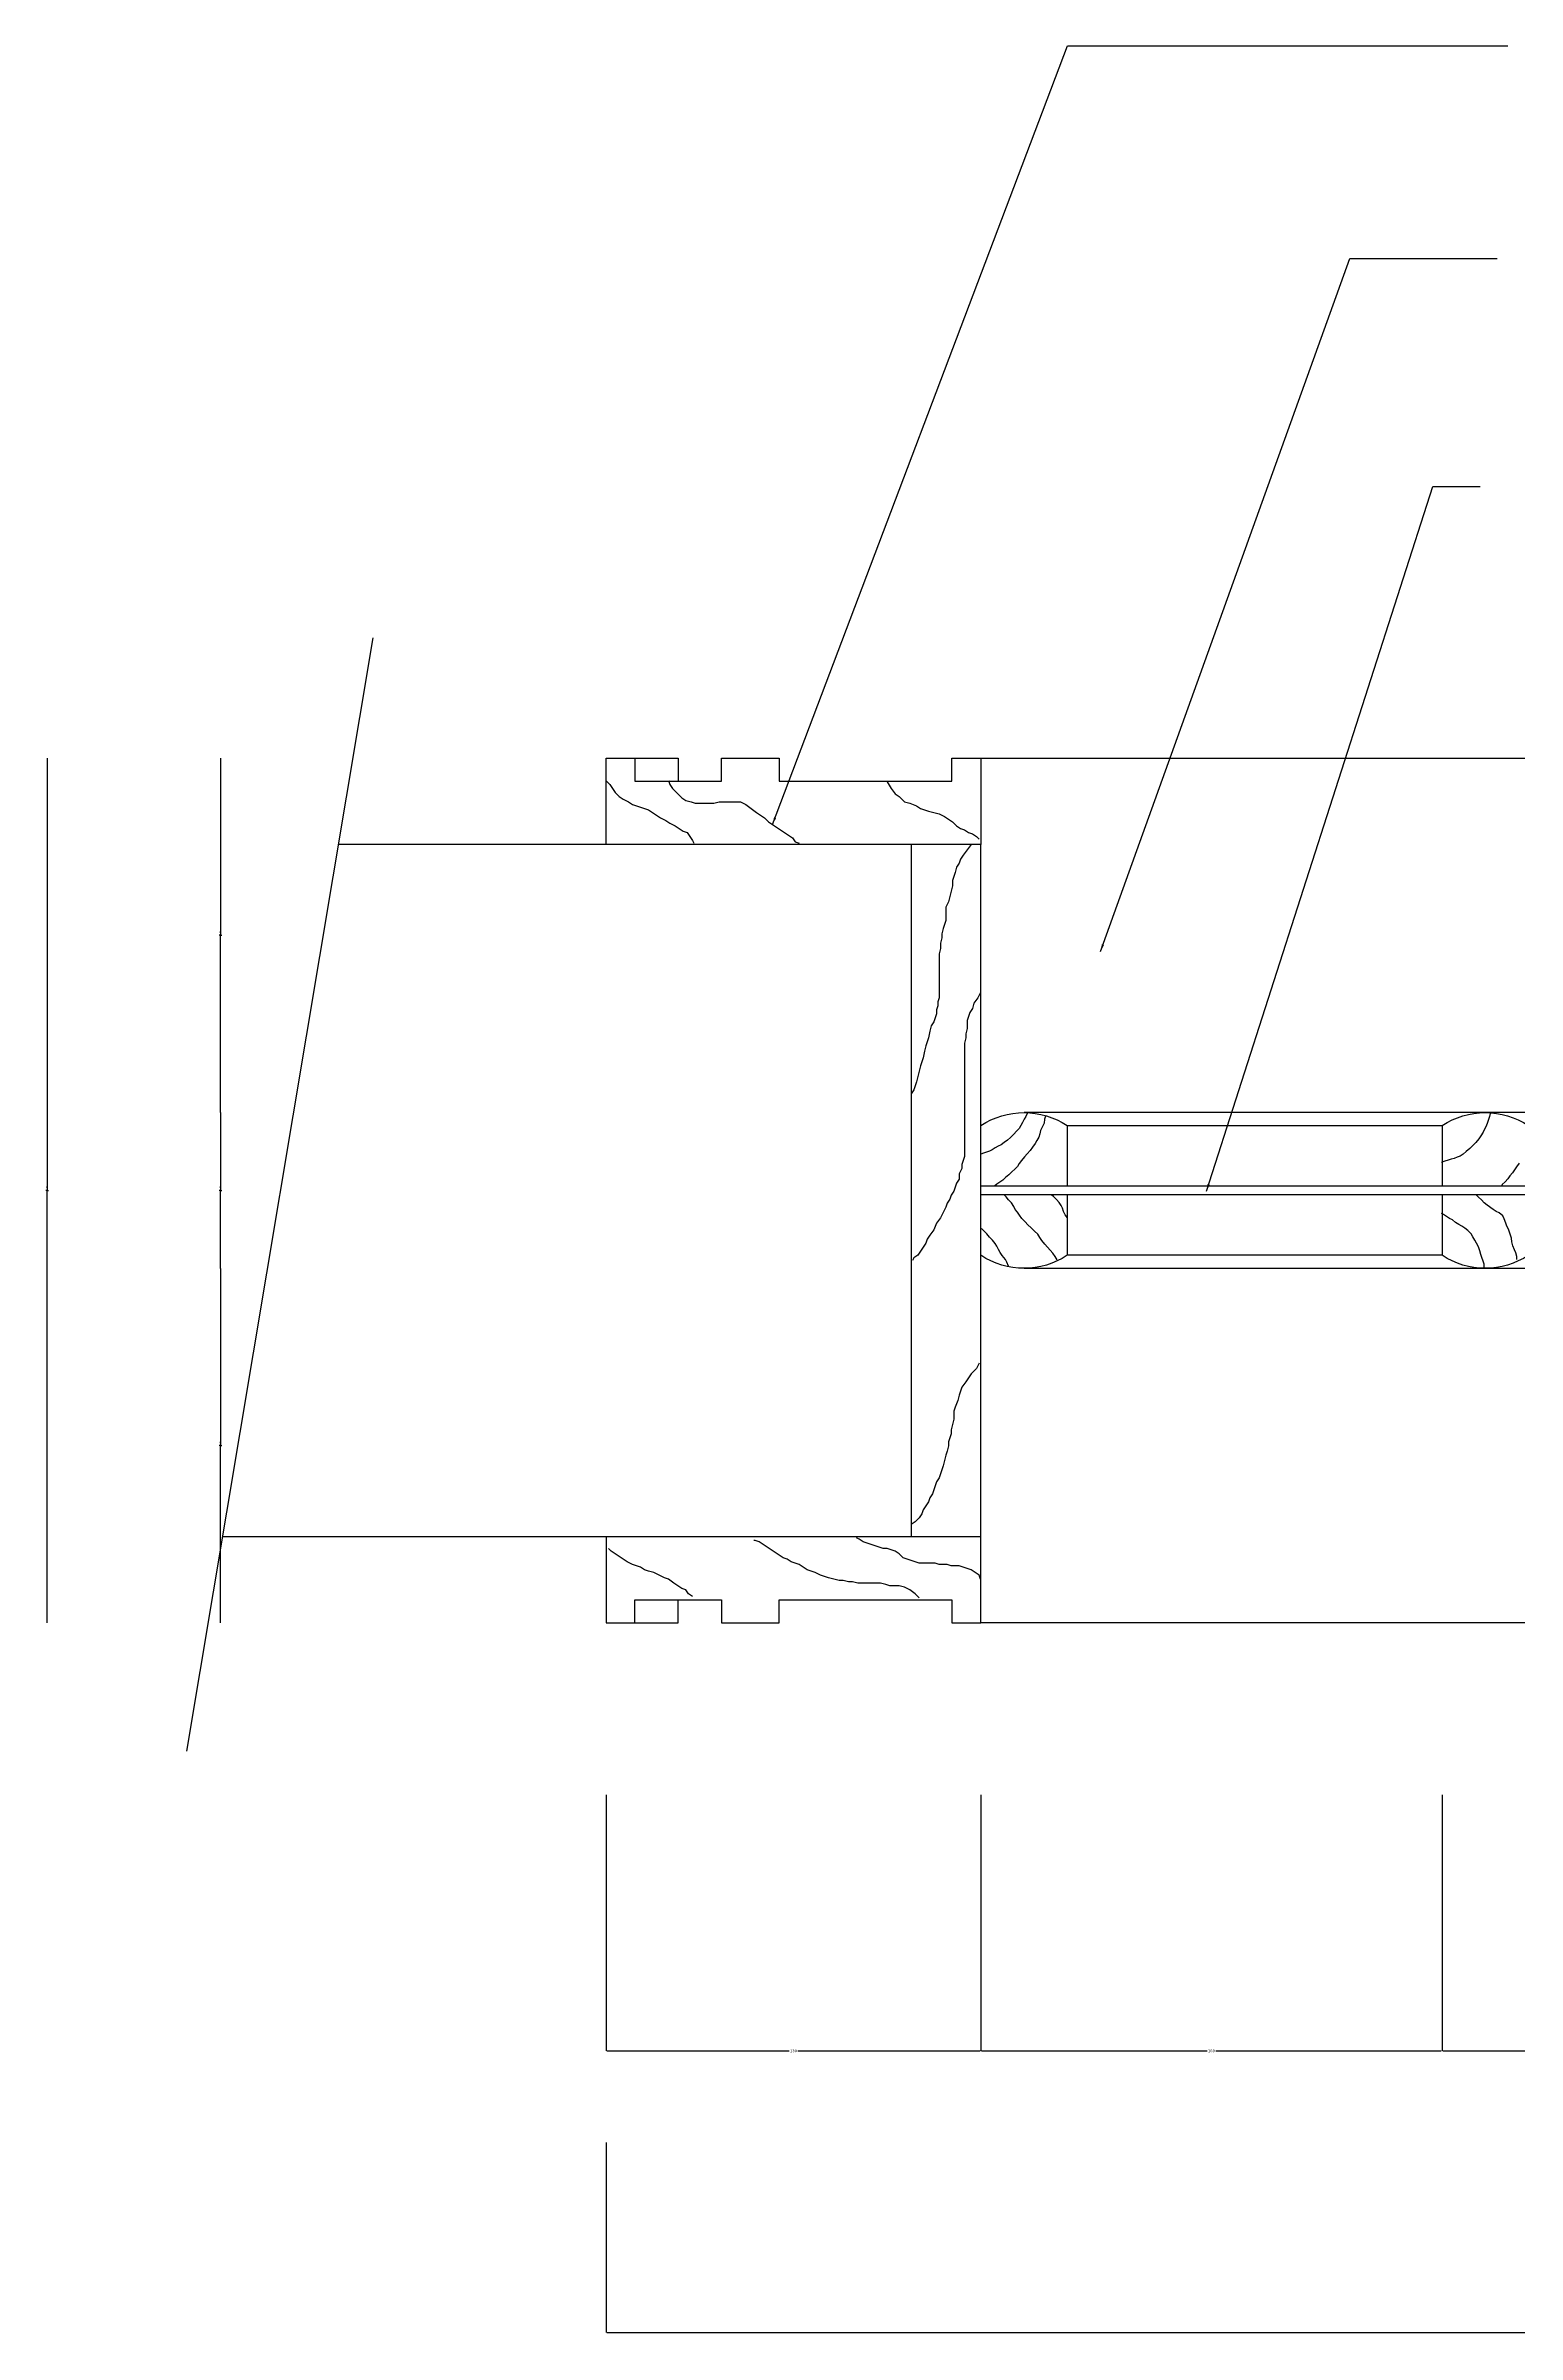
# Model space of a CAD drawing. Header units: metres. Extents: x 88 to 3581, y 92 to 4705.
# Drawn here: x 155 to 666, y 1660 to 2454 of the extents above; entities that cross this region are included whole.
import ezdxf

# ---------------------------------------------------------------- set-up
doc = ezdxf.new("R2010")
doc.units = ezdxf.units.M
for name, color, linetype in [('2', 2, 'Continuous'), ('3', 3, 'Continuous'), ('4', 4, 'Continuous'), ('7', 7, 'Continuous'), ('BH', 3, 'Continuous'), ('DIM', 3, 'Continuous')]:
    doc.layers.add(name, color=color, linetype=linetype)
doc.dimstyles.get("Standard").update_dxf_attribs({"dimtxt": 2.5, "dimasz": 2.5, "dimexe": 1.25, "dimexo": 0.625, "dimtad": 1, "dimcen": 2.5, "dimazin": 3, "dimtfac": 1, "dimtmove": 0, "dimatfit": 3})

# ---------------------------------------------------------------- blocks, each defined once
blk = doc.blocks.new('*D3')
for p, q in [((155.59, 2206.6), (155.59, 2056.6)), ((155.34, 2056.6), (155.09, 2056.6)), ((155.59, 1906.6), (155.59, 2056.6)), ((155.59, 2056.6), (155.59, 2056.6)), ((155.84, 2056.6), (156.09, 2056.6))]:
    blk.add_line(p, q)
at = {"layer": 'Defpoints'}
for p in [(155.59, 2206.6), (155.59, 2056.6), (155.59, 1906.6)]:
    blk.add_point(p, dxfattribs=at)
at = {"layer": 'DIM', "insert": (155.59, 2057.725), "char_height": 1, "attachment_point": 5}
blk.add_mtext('0', dxfattribs=at)
blk = doc.blocks.new('*D4')
for p, q in [((215.72, 2029.58), (215.72, 1968.09)), ((215.47, 1968.09), (215.22, 1968.09)), ((215.72, 1906.6), (215.72, 1968.09)), ((215.72, 1968.09), (215.72, 1968.09)), ((215.97, 1968.09), (216.22, 1968.09))]:
    blk.add_line(p, q)
at = {"layer": 'Defpoints'}
for p in [(215.72, 2029.58), (215.72, 1968.09), (215.72, 1906.6)]:
    blk.add_point(p, dxfattribs=at)
at = {"layer": 'DIM', "insert": (215.72, 1969.215), "char_height": 1, "attachment_point": 5}
blk.add_mtext('0', dxfattribs=at)
blk = doc.blocks.new('*D5')
for p, q in [((349.48, 1726.39), (349.48, 1660.48)), ((2609.48, 1726.39), (2609.48, 1660.48)), ((349.73, 1660.48), (1477.48, 1660.48)), ((1481.48, 1660.48), (2609.23, 1660.48))]:
    blk.add_line(p, q)
at = {"layer": 'Defpoints'}
for p in [(349.48, 1726.39), (2609.48, 1726.39), (349.48, 1660.48)]:
    blk.add_point(p, dxfattribs=at)
at = {"layer": 'DIM', "insert": (1479.48, 1660.48), "char_height": 1, "attachment_point": 5}
blk.add_mtext('2260', dxfattribs=at)
blk = doc.blocks.new('*D9')
for p, q in [((349.48, 1846.92), (349.48, 1758.14)), ((479.48, 1846.92), (479.48, 1758.14)), ((349.73, 1758.14), (412.98, 1758.14)), ((415.98, 1758.14), (479.23, 1758.14))]:
    blk.add_line(p, q)
at = {"layer": 'Defpoints'}
for p in [(349.48, 1846.92), (479.48, 1846.92), (349.48, 1758.14)]:
    blk.add_point(p, dxfattribs=at)
at = {"layer": 'DIM', "insert": (414.48, 1758.14), "char_height": 1, "attachment_point": 5}
blk.add_mtext('130', dxfattribs=at)
blk = doc.blocks.new('*D10')
for p, q in [((479.48, 1846.92), (479.48, 1758.14)), ((639.48, 1846.92), (639.48, 1758.14)), ((479.73, 1758.14), (557.98, 1758.14)), ((560.98, 1758.14), (639.23, 1758.14))]:
    blk.add_line(p, q)
at = {"layer": 'Defpoints'}
for p in [(479.48, 1846.92), (639.48, 1846.92), (479.48, 1758.14)]:
    blk.add_point(p, dxfattribs=at)
at = {"layer": 'DIM', "insert": (559.48, 1758.14), "char_height": 1, "attachment_point": 5}
blk.add_mtext('160', dxfattribs=at)
blk = doc.blocks.new('*D11')
for p, q in [((639.48, 1846.92), (639.48, 1758.14)), ((799.48, 1846.92), (799.48, 1758.14)), ((639.73, 1758.14), (717.98, 1758.14)), ((720.98, 1758.14), (799.23, 1758.14))]:
    blk.add_line(p, q)
at = {"layer": 'Defpoints'}
for p in [(639.48, 1846.92), (799.48, 1846.92), (639.48, 1758.14)]:
    blk.add_point(p, dxfattribs=at)
at = {"layer": 'DIM', "insert": (719.48, 1758.14), "char_height": 1, "attachment_point": 5}
blk.add_mtext('160', dxfattribs=at)
blk = doc.blocks.new('*D29')
for p, q in [((215.72, 2206.6), (215.72, 2145.11)), ((215.47, 2145.11), (215.22, 2145.11)), ((215.72, 2083.62), (215.72, 2145.11)), ((215.72, 2145.11), (215.72, 2145.11)), ((215.97, 2145.11), (216.22, 2145.11))]:
    blk.add_line(p, q)
at = {"layer": 'Defpoints'}
for p in [(215.72, 2206.6), (215.72, 2145.11), (215.72, 2083.62)]:
    blk.add_point(p, dxfattribs=at)
at = {"layer": 'DIM', "insert": (215.72, 2146.235), "char_height": 1, "attachment_point": 5}
blk.add_mtext('0', dxfattribs=at)
blk = doc.blocks.new('*D30')
for p, q in [((215.72, 2083.62), (215.72, 2056.6)), ((215.47, 2056.6), (215.22, 2056.6)), ((215.72, 2029.58), (215.72, 2056.6)), ((215.72, 2056.6), (215.72, 2056.6)), ((215.97, 2056.6), (216.22, 2056.6))]:
    blk.add_line(p, q)
at = {"layer": 'Defpoints'}
for p in [(215.72, 2083.62), (215.72, 2056.6), (215.72, 2029.58)]:
    blk.add_point(p, dxfattribs=at)
at = {"layer": 'DIM', "insert": (215.72, 2057.725), "char_height": 1, "attachment_point": 5}
blk.add_mtext('0', dxfattribs=at)

msp = doc.modelspace()

# ---------------------------------------------------------------- hatches: boundary and pattern name
at = {"layer": 'BH'}
h = msp.add_hatch(dxfattribs=at)
h.set_pattern_fill('AR-CONC', scale=20)
h.paths.add_polyline_path([(256.54, 2176.6), (216.35, 1936.6), (455.48, 1936.6), (455.48, 2176.6)])
h = msp.add_hatch(dxfattribs=at)
h.set_pattern_fill('ANSI31', scale=500)
h.paths.add_polyline_path([(256.54, 2176.6), (216.35, 1936.6), (455.48, 1936.6), (455.48, 2176.6)])

# ---------------------------------------------------------------- linework, layer by layer
at = {"layer": '2'}
msp.add_lwpolyline([(216.35, 1936.6), (455.48, 1936.6), (455.48, 2176.6), (256.54, 2176.6)], dxfattribs=at)
at = {"layer": '3'}
for p, q in [((719.48, 2083.62), (494.48, 2083.62)), ((719.48, 2029.58), (494.48, 2029.58))]:
    msp.add_line(p, q, dxfattribs=at)
at = {"layer": '4'}
for p, q in [((479.48, 2206.6), (2479.48, 2206.6)), ((509.48, 2079.1), (509.48, 2058.1)), ((639.48, 2079.1), (639.48, 2058.1)), ((509.48, 2055.1), (509.48, 2034.1)), ((639.48, 2055.1), (639.48, 2034.1)), ((2479.48, 1906.6), (479.48, 1906.6))]:
    msp.add_line(p, q, dxfattribs=at)
for points in [[(349.48, 2176.6), (349.48, 2206.6), (359.48, 2206.6), (359.48, 2198.6), (389.48, 2198.6), (389.48, 2206.6), (409.48, 2206.6), (409.48, 2198.6), (469.48, 2198.6), (469.48, 2206.6), (479.48, 2206.6), (479.48, 2176.6)], [(455.48, 1936.6), (479.48, 1936.6), (479.48, 2176.6), (455.48, 2176.6)], [(349.48, 1936.6), (349.48, 1906.6), (359.48, 1906.6), (359.48, 1914.6), (389.48, 1914.6), (389.48, 1906.6), (409.48, 1906.6), (409.48, 1914.6), (469.48, 1914.6), (469.48, 1906.6), (479.48, 1906.6), (479.48, 1936.6)]]:
    msp.add_lwpolyline(points, dxfattribs=at)
for points in [[(479.48, 2079.1, -0.3), (509.48, 2079.1), (639.48, 2079.1, -0.3), (669.48, 2079.1), (704.48, 2079.1)], [(704.48, 2034.1), (669.48, 2034.1, -0.3), (639.48, 2034.1), (509.48, 2034.1, -0.3), (479.48, 2034.1, -0.3)]]:
    msp.add_lwpolyline(points, format="xyb", dxfattribs=at)
at = {"layer": '7'}
for p, q in [((2479.48, 2058.1), (479.48, 2058.1)), ((2479.48, 2055.1), (479.48, 2055.1))]:
    msp.add_line(p, q, dxfattribs=at)
for points in [[(359.48, 2206.6), (374.48, 2206.6), (374.48, 2198.6)], [(359.48, 1906.6), (374.48, 1906.6), (374.48, 1914.6)]]:
    msp.add_lwpolyline(points, dxfattribs=at)
at = {"layer": 'BH'}
for p, q in [((349.44, 2198.85), (350.83, 2197.46)), ((350.83, 2197.46), (351.75, 2196.07)), ((351.75, 2196.07), (352.68, 2194.68)), ((352.68, 2194.68), (354.06, 2193.29)), ((354.06, 2193.29), (355.45, 2192.37)), ((355.45, 2192.37), (357.3, 2191.44)), ((357.3, 2191.44), (358.68, 2190.52)), ((371.17, 2198.85), (371.63, 2197.46)), ((371.63, 2197.46), (372.55, 2196.07)), ((372.55, 2196.07), (374.4, 2194.22)), ((374.4, 2194.22), (375.79, 2192.83)), ((375.79, 2192.83), (377.18, 2191.91)), ((377.18, 2191.91), (379.03, 2191.44)), ((379.03, 2191.44), (380.41, 2190.98)), ((386.88, 2190.98), (388.73, 2191.44)), ((388.73, 2191.44), (396.13, 2191.44)), ((396.13, 2191.44), (397.98, 2190.52)), ((446.98, 2198.38), (448.37, 2196.07)), ((448.37, 2196.07), (449.75, 2194.22)), ((449.75, 2194.22), (451.14, 2193.29)), ((451.14, 2193.29), (452.99, 2191.44)), ((452.99, 2191.44), (454.84, 2190.98)), ((358.68, 2190.52), (360.07, 2190.06)), ((360.07, 2190.06), (361.46, 2189.59)), ((361.46, 2189.59), (362.85, 2189.13)), ((362.85, 2189.13), (364.23, 2188.67)), ((364.23, 2188.67), (365.62, 2187.74)), ((365.62, 2187.74), (367.01, 2186.82)), ((367.01, 2186.82), (368.39, 2185.89)), ((368.39, 2185.89), (370.24, 2184.97)), ((370.24, 2184.97), (371.63, 2184.04)), ((371.63, 2184.04), (373.48, 2183.12)), ((380.41, 2190.98), (386.88, 2190.98)), ((397.98, 2190.52), (399.83, 2189.13)), ((399.83, 2189.13), (401.68, 2187.74)), ((401.68, 2187.74), (403.06, 2186.82)), ((403.06, 2186.82), (404.45, 2185.89)), ((404.45, 2185.89), (405.84, 2184.51)), ((405.84, 2184.51), (407.22, 2183.58)), ((407.22, 2183.58), (408.61, 2182.65)), ((454.84, 2190.98), (457.15, 2190.06)), ((457.15, 2190.06), (458.54, 2189.13)), ((458.54, 2189.13), (459.92, 2188.67)), ((459.92, 2188.67), (461.31, 2188.21)), ((461.31, 2188.21), (463.16, 2187.74)), ((463.16, 2187.74), (465.01, 2187.28)), ((465.01, 2187.28), (466.86, 2186.36)), ((466.86, 2186.36), (468.25, 2185.43)), ((468.25, 2185.43), (469.63, 2184.51)), ((469.63, 2184.51), (471.02, 2183.12)), ((373.48, 2183.12), (374.86, 2182.19)), ((374.86, 2182.19), (376.25, 2181.27)), ((376.25, 2181.27), (377.64, 2180.8)), ((377.64, 2180.8), (379.49, 2178.03)), ((379.49, 2178.03), (379.95, 2177.1)), ((408.61, 2182.65), (410, 2181.73)), ((410, 2181.73), (411.38, 2180.8)), ((411.38, 2180.8), (412.77, 2179.88)), ((412.77, 2179.88), (414.16, 2178.95)), ((414.16, 2178.95), (415.08, 2177.57)), ((415.08, 2177.57), (416.47, 2177.1)), ((471.02, 2183.12), (472.41, 2182.19)), ((472.41, 2182.19), (473.79, 2181.73)), ((476.1, 2176.64), (473.33, 2172.94)), ((473.79, 2181.73), (475.18, 2180.8)), ((475.18, 2180.8), (476.57, 2180.34)), ((476.57, 2180.34), (477.95, 2179.42)), ((477.95, 2179.42), (478.88, 2178.49)), ((471.02, 2168.78), (470.56, 2166.93)), ((471.94, 2170.16), (471.02, 2168.78)), ((472.41, 2171.55), (471.94, 2170.16)), ((473.33, 2172.94), (472.41, 2171.55)), ((469.17, 2160.45), (468.71, 2158.6)), ((469.63, 2162.3), (469.17, 2160.45)), ((470.56, 2166.93), (469.63, 2164.15)), ((469.63, 2164.15), (469.63, 2162.3)), ((468.25, 2156.75), (467.32, 2154.9)), ((467.32, 2154.9), (467.32, 2150.27)), ((468.71, 2158.6), (468.25, 2156.75)), ((465.93, 2144.26), (465.47, 2142.41)), ((466.4, 2147.5), (465.93, 2145.65)), ((465.93, 2145.65), (465.93, 2144.26)), ((467.32, 2150.27), (466.4, 2147.5)), ((465.47, 2140.56), (465.01, 2138.71)), ((465.01, 2138.71), (465.01, 2123.44)), ((465.47, 2142.41), (465.47, 2140.56)), ((464.55, 2120.67), (464.09, 2119.28)), ((465.01, 2123.44), (464.55, 2122.06)), ((464.55, 2122.06), (464.55, 2120.67)), ((476.57, 2119.74), (475.64, 2118.35)), ((477.03, 2121.59), (476.57, 2119.74)), ((478.42, 2123.44), (477.03, 2121.59)), ((479.34, 2125.29), (478.42, 2123.44)), ((461.77, 2111.88), (461.31, 2109.57)), ((462.24, 2113.73), (461.77, 2111.88)), ((463.16, 2115.12), (462.24, 2113.73)), ((463.62, 2116.5), (463.16, 2115.12)), ((464.09, 2117.89), (463.62, 2116.5)), ((464.09, 2119.28), (464.09, 2117.89)), ((474.72, 2112.8), (474.26, 2110.95)), ((475.18, 2116.97), (474.72, 2115.58)), ((474.72, 2115.58), (474.72, 2112.8)), ((475.64, 2118.35), (475.18, 2116.97)), ((459.92, 2104.94), (459.46, 2102.63)), ((460.39, 2106.79), (459.92, 2104.94)), ((460.85, 2108.18), (460.39, 2106.79)), ((461.31, 2109.57), (460.85, 2108.18)), ((474.26, 2109.57), (473.79, 2107.71)), ((473.79, 2107.71), (473.79, 2068.39)), ((474.26, 2110.95), (474.26, 2109.57)), ((457.61, 2096.15), (457.15, 2094.3)), ((458.08, 2098), (457.61, 2096.15)), ((458.54, 2099.85), (458.08, 2098)), ((459, 2101.24), (458.54, 2099.85)), ((459.46, 2102.63), (459, 2101.24)), ((456.23, 2091.52), (455.3, 2090.14)), ((456.69, 2092.91), (456.23, 2091.52)), ((457.15, 2094.3), (456.69, 2092.91)), ((493.93, 2080.17), (493.38, 2079.15)), ((494.49, 2081.28), (493.93, 2080.17)), ((495.05, 2082.3), (494.49, 2081.28)), ((495.51, 2083.32), (495.05, 2082.3)), ((501.44, 2079.98), (500.98, 2078.96)), ((501.63, 2081.28), (501.44, 2079.98)), ((501.9, 2082.39), (501.63, 2081.28)), ((655.28, 2080.16), (654.76, 2078.92)), ((655.63, 2081.21), (655.28, 2080.16)), ((655.99, 2082.27), (655.63, 2081.21)), ((656.16, 2083.32), (655.99, 2082.27)), ((486.52, 2072.47), (485.5, 2071.92)), ((487.54, 2073.21), (486.52, 2072.47)), ((488.75, 2074.05), (487.54, 2073.21)), ((489.76, 2074.98), (488.75, 2074.05)), ((490.88, 2076.09), (489.76, 2074.98)), ((491.9, 2077.11), (490.88, 2076.09)), ((492.73, 2078.13), (491.9, 2077.11)), ((493.38, 2079.15), (492.73, 2078.13)), ((498.29, 2072.84), (497.46, 2071.64)), ((498.94, 2073.96), (498.29, 2072.84)), ((499.59, 2075.07), (498.94, 2073.96)), ((499.96, 2076.27), (499.59, 2075.07)), ((500.24, 2077.39), (499.96, 2076.27)), ((500.98, 2078.96), (500.24, 2077.39)), ((651.24, 2073.29), (649.13, 2071.18)), ((652.29, 2074.52), (651.24, 2073.29)), ((653, 2075.58), (652.29, 2074.52)), ((653.7, 2076.81), (653, 2075.58)), ((654.23, 2077.87), (653.7, 2076.81)), ((654.76, 2078.92), (654.23, 2077.87)), ((472.87, 2064.23), (471.94, 2062.38)), ((473.79, 2068.39), (472.87, 2065.62)), ((472.87, 2065.62), (472.87, 2064.23)), ((480.41, 2069.5), (479.48, 2069.23)), ((482.44, 2070.25), (480.41, 2069.5)), ((483.46, 2070.71), (482.44, 2070.25)), ((484.48, 2071.36), (483.46, 2070.71)), ((485.5, 2071.92), (484.48, 2071.36)), ((492.17, 2064.96), (491.25, 2063.94)), ((492.82, 2065.98), (492.17, 2064.96)), ((493.56, 2067), (492.82, 2065.98)), ((494.58, 2068.21), (493.56, 2067)), ((495.6, 2069.32), (494.58, 2068.21)), ((496.62, 2070.43), (495.6, 2069.32)), ((497.46, 2071.64), (496.62, 2070.43)), ((639.45, 2066.43), (639.27, 2066.25)), ((640.51, 2066.78), (639.45, 2066.43)), ((641.56, 2067.13), (640.51, 2066.78)), ((642.62, 2067.48), (641.56, 2067.13)), ((643.67, 2067.66), (642.62, 2067.48)), ((644.73, 2068.19), (643.67, 2067.66)), ((645.78, 2068.54), (644.73, 2068.19)), ((646.84, 2069.24), (645.78, 2068.54)), ((647.89, 2070.12), (646.84, 2069.24)), ((649.13, 2071.18), (647.89, 2070.12)), ((665.31, 2064.84), (663.9, 2062.73)), ((666.19, 2066.07), (665.31, 2064.84)), ((470.09, 2056.37), (469.17, 2054.98)), ((470.56, 2057.75), (470.09, 2056.37)), ((471.02, 2059.14), (470.56, 2057.75)), ((471.94, 2060.53), (471.02, 2059.14)), ((471.94, 2062.38), (471.94, 2060.53)), ((485.04, 2058.75), (484.3, 2058.19)), ((486.06, 2059.49), (485.04, 2058.75)), ((487.08, 2060.14), (486.06, 2059.49)), ((488.1, 2061.07), (487.08, 2060.14)), ((489.21, 2061.99), (488.1, 2061.07)), ((490.23, 2063.01), (489.21, 2061.99)), ((491.25, 2063.94), (490.23, 2063.01)), ((660.38, 2058.68), (660.21, 2058.33)), ((661.44, 2059.56), (660.38, 2058.68)), ((662.32, 2060.62), (661.44, 2059.56)), ((663.02, 2061.67), (662.32, 2060.62)), ((663.9, 2062.73), (663.02, 2061.67)), ((466.4, 2048.97), (465.47, 2047.12)), ((467.32, 2050.82), (466.4, 2048.97)), ((467.78, 2052.2), (467.32, 2050.82)), ((468.71, 2053.59), (467.78, 2052.2)), ((469.17, 2054.98), (468.71, 2053.59)), ((488.28, 2054.39), (487.45, 2055.22)), ((489.12, 2053.37), (488.28, 2054.39)), ((490.14, 2052.26), (489.12, 2053.37)), ((490.88, 2051.05), (490.14, 2052.26)), ((491.43, 2050.03), (490.88, 2051.05)), ((492.17, 2049.01), (491.43, 2050.03)), ((492.92, 2047.99), (492.17, 2049.01)), ((504.68, 2054.48), (503.94, 2055.04)), ((505.7, 2053.46), (504.68, 2054.48)), ((506.63, 2052.44), (505.7, 2053.46)), ((507.37, 2051.42), (506.63, 2052.44)), ((507.84, 2050.4), (507.37, 2051.42)), ((508.21, 2049.29), (507.84, 2050.4)), ((508.76, 2048.18), (508.21, 2049.29)), ((509.5, 2047.06), (508.76, 2048.18)), ((639.98, 2048.29), (639.27, 2048.65)), ((641.03, 2047.59), (639.98, 2048.29)), ((652.12, 2054.28), (651.24, 2055.16)), ((653.17, 2053.4), (652.12, 2054.28)), ((654.05, 2052.34), (653.17, 2053.4)), ((655.11, 2051.46), (654.05, 2052.34)), ((657.22, 2050.05), (655.11, 2051.46)), ((658.27, 2049.35), (657.22, 2050.05)), ((659.33, 2048.82), (658.27, 2049.35)), ((660.56, 2047.76), (659.33, 2048.82)), ((461.77, 2041.1), (460.85, 2039.71)), ((463.16, 2042.95), (461.77, 2041.1)), ((464.09, 2045.26), (463.16, 2042.95)), ((465.47, 2047.12), (464.09, 2045.26)), ((480.59, 2042.52), (479.66, 2043.45)), ((481.61, 2041.5), (480.59, 2042.52)), ((482.54, 2040.39), (481.61, 2041.5)), ((483.56, 2039.37), (482.54, 2040.39)), ((493.75, 2046.88), (492.92, 2047.99)), ((494.86, 2045.67), (493.75, 2046.88)), ((495.79, 2044.65), (494.86, 2045.67)), ((496.9, 2043.63), (495.79, 2044.65)), ((498.11, 2042.52), (496.9, 2043.63)), ((499.22, 2041.41), (498.11, 2042.52)), ((499.96, 2040.29), (499.22, 2041.41)), ((500.7, 2039.27), (499.96, 2040.29)), ((642.09, 2046.88), (641.03, 2047.59)), ((643.14, 2046.36), (642.09, 2046.88)), ((644.2, 2045.48), (643.14, 2046.36)), ((645.26, 2044.77), (644.2, 2045.48)), ((646.31, 2044.24), (645.26, 2044.77)), ((647.37, 2043.54), (646.31, 2044.24)), ((648.42, 2042.66), (647.37, 2043.54)), ((649.65, 2041.6), (648.42, 2042.66)), ((650.18, 2040.55), (649.65, 2041.6)), ((650.88, 2039.31), (650.18, 2040.55)), ((661.09, 2046.71), (660.56, 2047.76)), ((661.62, 2045.3), (661.09, 2046.71)), ((661.97, 2044.24), (661.62, 2045.3)), ((662.5, 2043.19), (661.97, 2044.24)), ((662.85, 2042.13), (662.5, 2043.19)), ((663.2, 2041.08), (662.85, 2042.13)), ((663.55, 2040.02), (663.2, 2041.08)), ((456.23, 2033.24), (455.76, 2032.31)), ((457.61, 2034.16), (456.23, 2033.24)), ((459.46, 2036.94), (457.61, 2034.16)), ((460.39, 2038.33), (459.46, 2036.94)), ((460.85, 2039.71), (460.39, 2038.33)), ((484.48, 2038.25), (483.56, 2039.37)), ((485.04, 2037.23), (484.48, 2038.25)), ((485.59, 2036.12), (485.04, 2037.23)), ((486.24, 2035.1), (485.59, 2036.12)), ((486.89, 2033.99), (486.24, 2035.1)), ((488, 2032.69), (486.89, 2033.99)), ((488.47, 2031.67), (488, 2032.69)), ((501.72, 2037.98), (500.7, 2039.27)), ((502.65, 2036.96), (501.72, 2037.98)), ((503.57, 2035.84), (502.65, 2036.96)), ((504.41, 2034.82), (503.57, 2035.84)), ((505.24, 2033.71), (504.41, 2034.82)), ((505.98, 2032.5), (505.24, 2033.71)), ((651.41, 2038.26), (650.88, 2039.31)), ((652.12, 2037.03), (651.41, 2038.26)), ((652.64, 2035.62), (652.12, 2037.03)), ((653, 2034.39), (652.64, 2035.62)), ((653.35, 2033.33), (653, 2034.39)), ((653.7, 2032.1), (653.35, 2033.33)), ((663.73, 2038.79), (663.55, 2040.02)), ((664.08, 2037.38), (663.73, 2038.79)), ((664.61, 2035.97), (664.08, 2037.38)), ((665.13, 2034.91), (664.61, 2035.97)), ((665.49, 2033.68), (665.13, 2034.91)), ((665.49, 2032.63), (665.49, 2033.68)), ((489.12, 2030.37), (488.47, 2031.67)), ((654.05, 2031.04), (653.7, 2032.1)), ((654.05, 2029.98), (654.05, 2031.04)), ((476.1, 1992.99), (475.18, 1991.6)), ((477.95, 1994.84), (476.1, 1992.99)), ((478.88, 1996.69), (477.95, 1994.84)), ((471.94, 1985.59), (471.48, 1983.74)), ((472.41, 1986.98), (471.94, 1985.59)), ((472.87, 1988.37), (472.41, 1986.98)), ((474.26, 1990.22), (472.87, 1988.37)), ((475.18, 1991.6), (474.26, 1990.22)), ((470.09, 1977.26), (469.63, 1975.41)), ((470.56, 1981.43), (470.09, 1980.04)), ((470.09, 1980.04), (470.09, 1977.26)), ((471.48, 1983.74), (470.56, 1981.43)), ((468.71, 1970.79), (468.25, 1969.4)), ((468.25, 1969.4), (468.25, 1968.01)), ((469.17, 1972.18), (468.71, 1970.79)), ((469.63, 1975.41), (469.17, 1973.56)), ((469.17, 1973.56), (469.17, 1972.18)), ((466.4, 1961.07), (465.93, 1959.69)), ((467.32, 1964.77), (466.4, 1961.07)), ((467.78, 1966.16), (467.32, 1964.77)), ((468.25, 1968.01), (467.78, 1966.16)), ((463.62, 1954.13), (463.16, 1952.75)), ((464.09, 1955.52), (463.62, 1954.13)), ((465.01, 1956.91), (464.09, 1955.52)), ((465.47, 1958.3), (465.01, 1956.91)), ((465.93, 1959.69), (465.47, 1958.3)), ((459.46, 1945.81), (459, 1944.42)), ((460.39, 1947.2), (459.46, 1945.81)), ((461.31, 1948.58), (460.39, 1947.2)), ((461.77, 1949.97), (461.31, 1948.58)), ((462.7, 1951.36), (461.77, 1949.97)), ((463.16, 1952.75), (462.7, 1951.36)), ((456.69, 1941.64), (455.3, 1940.72)), ((458.08, 1943.03), (456.69, 1941.64)), ((459, 1944.42), (458.08, 1943.03)), ((351.29, 1931.47), (350.36, 1932.39)), ((354.06, 1929.62), (351.29, 1931.47)), ((355.45, 1928.69), (354.06, 1929.62)), ((401.21, 1935.17), (400.75, 1935.17)), ((402.6, 1934.71), (401.21, 1935.17)), ((405.38, 1932.85), (402.6, 1934.71)), ((406.76, 1931.93), (405.38, 1932.85)), ((408.15, 1931), (406.76, 1931.93)), ((409.54, 1930.08), (408.15, 1931)), ((410.92, 1929.15), (409.54, 1930.08)), ((412.31, 1928.69), (410.92, 1929.15)), ((437.27, 1935.63), (436.35, 1936.09)), ((438.66, 1934.71), (437.27, 1935.63)), ((440.05, 1934.24), (438.66, 1934.71)), ((442.82, 1933.32), (440.05, 1934.24)), ((444.21, 1932.85), (442.82, 1933.32)), ((445.59, 1932.39), (444.21, 1932.85)), ((446.98, 1932.39), (445.59, 1932.39)), ((448.37, 1931.93), (446.98, 1932.39)), ((449.75, 1931.47), (448.37, 1931.93)), ((451.14, 1930.54), (449.75, 1931.47)), ((452.53, 1929.15), (451.14, 1930.54)), ((455.3, 1928.23), (452.53, 1929.15)), ((356.84, 1927.77), (355.45, 1928.69)), ((358.68, 1926.84), (356.84, 1927.77)), ((360.07, 1926.38), (358.68, 1926.84)), ((361.46, 1925.92), (360.07, 1926.38)), ((362.85, 1924.99), (361.46, 1925.92)), ((364.23, 1924.53), (362.85, 1924.99)), ((366.08, 1924.07), (364.23, 1924.53)), ((367.93, 1923.14), (366.08, 1924.07)), ((369.78, 1922.22), (367.93, 1923.14)), ((371.17, 1921.75), (369.78, 1922.22)), ((373.02, 1920.36), (371.17, 1921.75)), ((413.7, 1927.77), (412.31, 1928.69)), ((416.47, 1926.84), (413.7, 1927.77)), ((417.86, 1925.92), (416.47, 1926.84)), ((419.24, 1924.99), (417.86, 1925.92)), ((420.63, 1924.53), (419.24, 1924.99)), ((422.02, 1924.07), (420.63, 1924.53)), ((423.87, 1923.14), (422.02, 1924.07)), ((425.25, 1922.68), (423.87, 1923.14)), ((426.64, 1922.22), (425.25, 1922.68)), ((428.49, 1921.75), (426.64, 1922.22)), ((430.34, 1921.29), (428.49, 1921.75)), ((431.73, 1921.29), (430.34, 1921.29)), ((433.57, 1920.83), (431.73, 1921.29)), ((456.69, 1927.77), (455.3, 1928.23)), ((458.08, 1927.3), (456.69, 1927.77)), ((463.62, 1927.3), (458.08, 1927.3)), ((465.01, 1926.84), (463.62, 1927.3)), ((467.78, 1926.84), (465.01, 1926.84)), ((469.17, 1926.38), (467.78, 1926.84)), ((471.94, 1926.38), (469.17, 1926.38)), ((473.33, 1925.92), (471.94, 1926.38)), ((476.1, 1924.99), (473.33, 1925.92)), ((477.49, 1924.07), (476.1, 1924.99)), ((478.88, 1923.14), (477.49, 1924.07)), ((479.34, 1921.75), (478.88, 1923.14)), ((374.4, 1919.44), (373.02, 1920.36)), ((375.79, 1918.51), (374.4, 1919.44)), ((377.18, 1918.05), (375.79, 1918.51)), ((378.1, 1916.66), (377.18, 1918.05)), ((379.49, 1915.74), (378.1, 1916.66)), ((434.96, 1920.83), (433.57, 1920.83)), ((436.81, 1920.36), (434.96, 1920.83)), ((444.67, 1920.36), (436.81, 1920.36)), ((446.52, 1919.9), (444.67, 1920.36)), ((447.91, 1919.44), (446.52, 1919.9)), ((451.14, 1919.44), (447.91, 1919.44)), ((452.99, 1918.98), (451.14, 1919.44)), ((454.84, 1918.05), (452.99, 1918.98)), ((456.69, 1916.66), (454.84, 1918.05)), ((458.08, 1915.28), (456.69, 1916.66))]:
    msp.add_line(p, q, dxfattribs=at)
at = {"layer": 'DIM'}
msp.add_line((268.55, 2248.32), (203.87, 1862.14), dxfattribs=at)

# ---------------------------------------------------------------- dimensions: what is measured, and where the dimension line sits
for base, p1, p2, picture, middle in [((155.59, 2056.6), (155.59, 2206.6), (155.59, 1906.6), '*D3', (155.59, 2057.725)), ((215.72, 2145.11), (215.72, 2206.6), (215.72, 2083.62), '*D29', (215.72, 2146.235)), ((215.72, 2056.6), (215.72, 2083.62), (215.72, 2029.58), '*D30', (215.72, 2057.725)), ((215.72, 1968.09), (215.72, 2029.58), (215.72, 1906.6), '*D4', (215.72, 1969.215)), ((349.48, 1758.14), (349.48, 1846.92), (479.48, 1846.92), '*D9', (414.48, 1758.14)), ((479.48, 1758.14), (479.48, 1846.92), (639.48, 1846.92), '*D10', (559.48, 1758.14)), ((639.48, 1758.14), (639.48, 1846.92), (799.48, 1846.92), '*D11', (719.48, 1758.14)), ((349.48, 1660.48), (349.48, 1726.39), (2609.48, 1726.39), '*D5', (1479.48, 1660.48))]:
    dim = msp.add_linear_dim(base=base, p1=p1, p2=p2, dimstyle='Standard', dxfattribs=at)
    dim.commit()
    dim.dimension.update_dxf_attribs({"geometry": picture, "text_midpoint": middle})

# ---------------------------------------------------------------- leaders
for points in [[(407.22, 2183.58), (509.52, 2453.69), (662.33, 2453.69)], [(520.99, 2139.48), (607.45, 2379.87), (658.66, 2379.87)], [(557.77, 2056.34), (636.27, 2300.82), (652.73, 2300.82)]]:
    msp.add_leader(points, dimstyle='Standard', dxfattribs=at)

doc.saveas('drawing.dxf')
